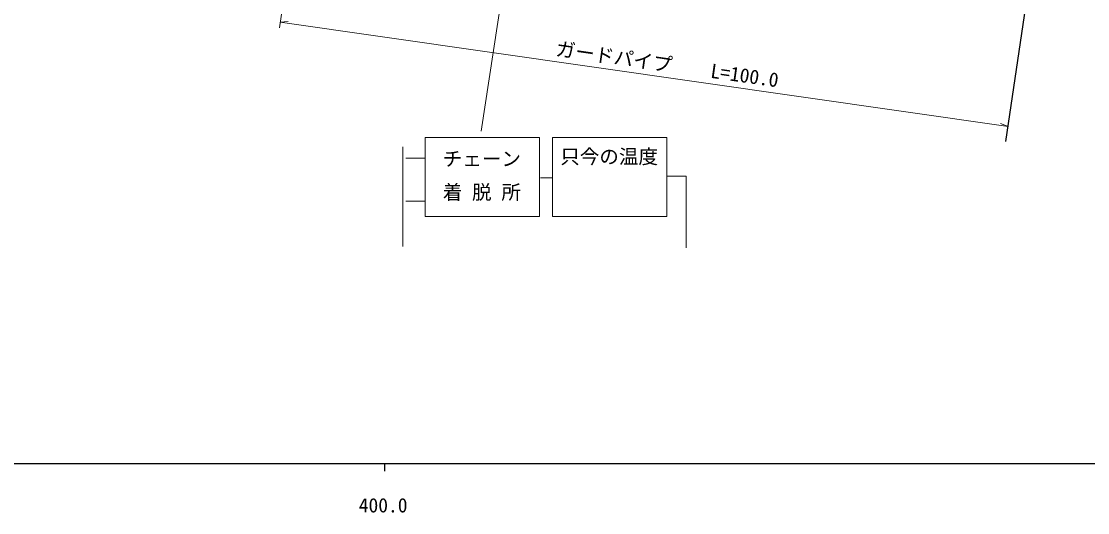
# Model space of a CAD drawing. Units: millimetres, scale not verified. Extents: x 40000 to 680000, y 20000 to 380000.
# Drawn here: x 421593 to 557900, y 198715 to 261506 of the extents above; entities that cross this region are included whole.
import ezdxf
from ezdxf.enums import TextEntityAlignment as Align

# ---------------------------------------------------------------- set-up
doc = ezdxf.new("R2010")
doc.units = ezdxf.units.MM
doc.header["$LTSCALE"] = 1000
for name, color, linetype, lineweight in [('M-BMK-SRVR', 3, 'Continuous', 25), ('M-STR-HTXT', 7, 'Continuous', 13), ('M-STR-STRC', 7, 'Continuous', 13), ('M-TTL-BAND', 7, 'Continuous', 25)]:
    doc.layers.add(name, color=color, linetype=linetype, lineweight=lineweight)
doc.styles.add('ＭＳ ゴシック', font='')
doc.styles.add('ＭＳ 明朝', font='')
doc.styles.get('ＭＳ ゴシック').set_extended_font_data('MS Gothic')
doc.styles.get('ＭＳ 明朝').set_extended_font_data('MS Mincho')

msp = doc.modelspace()

# ---------------------------------------------------------------- linework, layer by layer
at = {"layer": 'M-BMK-SRVR'}
msp.add_line((547441, 246163), (552940, 283132), dxfattribs=at)
at = {"layer": 'M-STR-HTXT'}
for p, q in [((456754, 275829), (454581, 260664)), ((454685, 261394), (455710, 261499)), ((454685, 261394), (547723, 248057)), ((547723, 248057), (546768, 248447))]:
    msp.add_line(p, q, dxfattribs=at)
at = {"layer": 'M-STR-STRC'}
for p, q in [((486718, 289213), (480392, 247486)), ((470363, 245478), (470363, 232713)), ((473215, 246660), (487836, 246660)), ((473215, 246660), (473215, 236582)), ((487836, 246660), (487836, 236582)), ((489485, 246660), (504106, 246660)), ((489485, 246660), (489485, 236582)), ((504106, 246660), (504106, 236582)), ((470748, 244038), (473215, 244038)), ((487956, 241500), (489485, 241500)), ((504106, 241699), (506574, 241699)), ((506574, 241699), (506574, 232543)), ((470748, 238535), (473215, 238535)), ((473215, 236582), (487836, 236582)), ((489485, 236582), (504106, 236582))]:
    msp.add_line(p, q, dxfattribs=at)
at = {"layer": 'M-TTL-BAND'}
for p, q in [((40000, 205000), (579000, 205000)), ((468000, 205000), (468000, 204000))]:
    msp.add_line(p, q, dxfattribs=at)

# ---------------------------------------------------------------- texts
at = {"layer": 'M-STR-HTXT', "style": 'ＭＳ ゴシック'}
msp.add_text('ガードパイプ\u3000\u3000L=100.0', height=1833, rotation=351.843, dxfattribs=at).set_placement((489728, 256597), align=Align.BOTTOM_LEFT)
at = {"layer": 'M-STR-STRC', "style": 'ＭＳ 明朝'}
msp.add_text('只今の温度', height=1833, dxfattribs=at).set_placement((490478, 242759), align=Align.BOTTOM_LEFT)
for s, p in [('チェーン', (480459, 242476)), ('着 脱 所', (480459, 238205))]:
    msp.add_text(s, height=1833, dxfattribs=at).set_placement(p, align=Align.BOTTOM_CENTER)
at = {"layer": 'M-TTL-BAND', "style": 'ＭＳ ゴシック'}
msp.add_text('400.0', height=1833, dxfattribs=at).set_placement((467844, 198195), align=Align.BOTTOM_CENTER)

doc.saveas('drawing.dxf')
